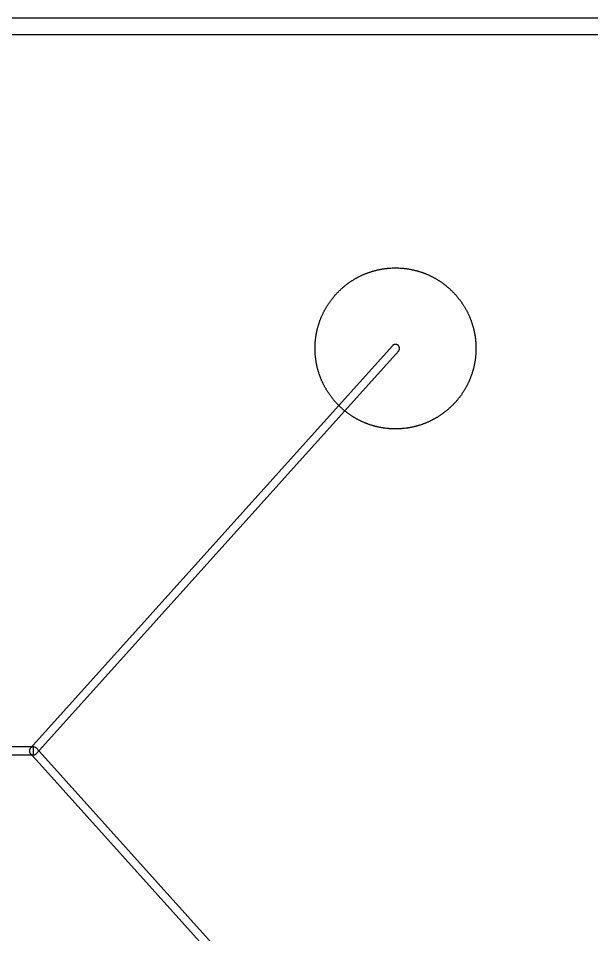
# Model space of a CAD drawing. Extents: x -44500 to 44500, y -47000 to 47000.
# Drawn here: x 5313 to 12438, y -37282 to -25900 of the extents above; entities that cross this region are included whole.
import ezdxf

# ---------------------------------------------------------------- set-up
doc = ezdxf.new("R2010")
doc.units = 0
doc.layers.add('Metal1', color=160, linetype='CONTINUOUS')
doc.layers.add('Poly', color=20, linetype='CONTINUOUS')

msp = doc.modelspace()

# ---------------------------------------------------------------- linework, layer by layer
at = {"layer": 'Metal1'}
for points in [[(13064.99, -25900), (-3041.42, -25900)], [(-2958.58, -26100), (12935.01, -26100)]]:
    msp.add_lwpolyline(points, dxfattribs=at)
at = {"layer": 'Poly'}
for points in [[(10999.9, -30014.1), (10999.6, -30028.2), (10999.1, -30042.3), (10998.4, -30056.35), (10997.95, -30063.4), (10997.5, -30070.4), (10997, -30077.4), (10996.4, -30084.45), (10995.8, -30091.45), (10995.1, -30098.5), (10994.4, -30105.5), (10993.65, -30112.5), (10991.95, -30126.5), (10991.05, -30133.45), (10990.05, -30140.45), (10989.05, -30147.4), (10988, -30154.35), (10986.9, -30161.3), (10985.7, -30168.3), (10984.5, -30175.2), (10983.25, -30182.15), (10981.95, -30189.05), (10980.6, -30196), (10979.2, -30202.85), (10977.75, -30209.75), (10976.25, -30216.6), (10974.7, -30223.5), (10973.1, -30230.35), (10971.45, -30237.2), (10969.75, -30244.05), (10968, -30250.9), (10966.2, -30257.7), (10964.35, -30264.5), (10962.5, -30271.25), (10960.55, -30278.05), (10958.55, -30284.85), (10956.55, -30291.55), (10954.45, -30298.3), (10952.35, -30305), (10947.95, -30318.4), (10945.65, -30325.1), (10943.35, -30331.75), (10941, -30338.35), (10938.6, -30345), (10936.15, -30351.6), (10933.65, -30358.15), (10931.1, -30364.75), (10928.5, -30371.3), (10925.9, -30377.75), (10923.2, -30384.3), (10920.45, -30390.85), (10917.7, -30397.25), (10914.85, -30403.75), (10912, -30410.15), (10909.1, -30416.55), (10906.15, -30422.95), (10903.15, -30429.3), (10900.1, -30435.65), (10897, -30442), (10893.85, -30448.35), (10890.65, -30454.65), (10887.45, -30460.9), (10884.2, -30467.1), (10880.9, -30473.3), (10877.5, -30479.55), (10874.15, -30485.65), (10870.7, -30491.8), (10867.2, -30497.95), (10863.65, -30504.05), (10860.1, -30510.1), (10856.45, -30516.2), (10852.85, -30522.15), (10849.15, -30528.15), (10845.35, -30534.2), (10841.6, -30540.1), (10837.75, -30546.05), (10833.9, -30551.9), (10830, -30557.75), (10826.05, -30563.55), (10822.05, -30569.4), (10818, -30575.2), (10813.95, -30580.9), (10809.85, -30586.6), (10805.7, -30592.3), (10801.5, -30597.95), (10797.25, -30603.6), (10793, -30609.2), (10788.7, -30614.75), (10784.35, -30620.3), (10779.95, -30625.8), (10775.5, -30631.3), (10771.05, -30636.75), (10766.55, -30642.15), (10762, -30647.55), (10757.4, -30652.95), (10752.8, -30658.2), (10748.15, -30663.5), (10743.45, -30668.75), (10738.7, -30674), (10733.95, -30679.2), (10729.2, -30684.3), (10724.3, -30689.45), (10719.45, -30694.5), (10714.55, -30699.55), (10709.6, -30704.6), (10704.6, -30709.6), (10699.55, -30714.55), (10694.5, -30719.45), (10689.45, -30724.3), (10684.3, -30729.2), (10679.2, -30733.95), (10674, -30738.7), (10668.75, -30743.45), (10663.5, -30748.15), (10658.2, -30752.8), (10652.95, -30757.4), (10647.55, -30762), (10642.15, -30766.55), (10636.75, -30771.05), (10631.3, -30775.5), (10625.8, -30779.95), (10620.3, -30784.35), (10614.75, -30788.7), (10609.2, -30793), (10603.6, -30797.25), (10597.95, -30801.5), (10592.3, -30805.7), (10586.6, -30809.85), (10580.9, -30813.95), (10575.2, -30818), (10569.4, -30822.05), (10563.55, -30826.05), (10557.75, -30830), (10551.9, -30833.9), (10546.05, -30837.75), (10540.1, -30841.6), (10534.2, -30845.35), (10528.15, -30849.15), (10522.15, -30852.85), (10516.2, -30856.45), (10510.1, -30860.1), (10504.05, -30863.65), (10497.95, -30867.2), (10491.8, -30870.7), (10485.65, -30874.15), (10479.55, -30877.5), (10473.3, -30880.9), (10467.1, -30884.2), (10460.9, -30887.45), (10454.65, -30890.65), (10448.35, -30893.85), (10442, -30897), (10435.65, -30900.1), (10429.3, -30903.15), (10422.95, -30906.15), (10416.55, -30909.1), (10410.15, -30912), (10403.75, -30914.85), (10397.25, -30917.7), (10390.85, -30920.45), (10384.3, -30923.2), (10377.75, -30925.9), (10371.3, -30928.5), (10364.75, -30931.1), (10358.15, -30933.65), (10351.6, -30936.15), (10345, -30938.6), (10338.35, -30941), (10331.75, -30943.35), (10325.1, -30945.65), (10318.4, -30947.95), (10305, -30952.35), (10298.3, -30954.45), (10291.55, -30956.55), (10284.85, -30958.55), (10278.05, -30960.55), (10271.25, -30962.5), (10264.5, -30964.35), (10257.7, -30966.2), (10250.9, -30968), (10244.05, -30969.75), (10237.2, -30971.45), (10230.35, -30973.1), (10223.5, -30974.7), (10216.6, -30976.25), (10209.75, -30977.75), (10202.85, -30979.2), (10196, -30980.6), (10189.05, -30981.95), (10182.15, -30983.25), (10175.2, -30984.5), (10168.3, -30985.7), (10161.3, -30986.9), (10154.35, -30988), (10147.4, -30989.05), (10140.45, -30990.05), (10133.45, -30991.05), (10126.5, -30991.95), (10112.5, -30993.65), (10105.5, -30994.4), (10098.5, -30995.1), (10091.45, -30995.8), (10084.45, -30996.4), (10077.4, -30997), (10070.4, -30997.5), (10063.4, -30997.95), (10056.35, -30998.4), (10042.3, -30999.1), (10028.2, -30999.6), (10014.1, -30999.9), (10000, -31000), (9985.9, -30999.9), (9971.8, -30999.6), (9957.7, -30999.1), (9943.65, -30998.4), (9936.6, -30997.95), (9929.6, -30997.5), (9922.6, -30997), (9915.55, -30996.4), (9908.55, -30995.8), (9901.5, -30995.1), (9894.5, -30994.4), (9887.5, -30993.65), (9873.5, -30991.95), (9866.55, -30991.05), (9859.55, -30990.05), (9852.6, -30989.05), (9845.65, -30988), (9838.7, -30986.9), (9831.7, -30985.7), (9824.8, -30984.5), (9817.85, -30983.25), (9810.95, -30981.95), (9804, -30980.6), (9797.15, -30979.2), (9790.25, -30977.75), (9783.4, -30976.25), (9776.5, -30974.7), (9769.65, -30973.1), (9762.8, -30971.45), (9755.95, -30969.75), (9749.1, -30968), (9742.3, -30966.2), (9735.5, -30964.35), (9728.75, -30962.5), (9721.95, -30960.55), (9715.15, -30958.55), (9708.45, -30956.55), (9701.7, -30954.45), (9695, -30952.35), (9681.6, -30947.95), (9674.9, -30945.65), (9668.25, -30943.35), (9661.65, -30941), (9655, -30938.6), (9648.4, -30936.15), (9641.85, -30933.65), (9635.25, -30931.1), (9628.7, -30928.5), (9622.25, -30925.9), (9615.7, -30923.2), (9609.15, -30920.45), (9602.75, -30917.7), (9596.25, -30914.85), (9589.85, -30912), (9583.45, -30909.1), (9577.05, -30906.15), (9570.7, -30903.15), (9564.35, -30900.1), (9558, -30897), (9551.65, -30893.85), (9545.35, -30890.65), (9539.1, -30887.45), (9532.9, -30884.2), (9526.7, -30880.9), (9520.45, -30877.5), (9514.35, -30874.15), (9508.2, -30870.7), (9502.05, -30867.2), (9495.95, -30863.65), (9489.9, -30860.1), (9483.8, -30856.45), (9477.85, -30852.85), (9471.85, -30849.15), (9465.8, -30845.35), (9459.9, -30841.6), (9453.95, -30837.75), (9448.1, -30833.9), (9442.25, -30830), (9436.45, -30826.05), (9430.6, -30822.05), (9424.8, -30818), (9419.1, -30813.95), (9413.4, -30809.85), (9407.7, -30805.7), (9402.05, -30801.5), (9396.4, -30797.25), (9390.8, -30793), (9385.25, -30788.7), (9379.7, -30784.35), (9374.2, -30779.95), (9368.7, -30775.5), (9363.25, -30771.05), (9357.85, -30766.55), (9352.45, -30762), (9347.05, -30757.4), (9341.8, -30752.8), (9336.5, -30748.15), (9331.25, -30743.45), (9326, -30738.7), (9320.8, -30733.95), (9315.7, -30729.2), (9310.55, -30724.3), (9305.5, -30719.45), (9300.45, -30714.55), (9295.4, -30709.6), (9290.4, -30704.6), (9285.45, -30699.55), (9280.55, -30694.5), (9275.7, -30689.45), (9270.8, -30684.3), (9266.05, -30679.2), (9261.3, -30674), (9256.55, -30668.75), (9251.85, -30663.5), (9247.2, -30658.2), (9242.6, -30652.95), (9238, -30647.55), (9233.45, -30642.15), (9228.95, -30636.75), (9224.5, -30631.3), (9220.05, -30625.8), (9215.65, -30620.3), (9211.3, -30614.75), (9207, -30609.2), (9202.75, -30603.6), (9198.5, -30597.95), (9194.3, -30592.3), (9190.15, -30586.6), (9186.05, -30580.9), (9182, -30575.2), (9177.95, -30569.4), (9173.95, -30563.55), (9170, -30557.75), (9166.1, -30551.9), (9162.25, -30546.05), (9158.4, -30540.1), (9154.65, -30534.2), (9150.85, -30528.15), (9147.15, -30522.15), (9143.55, -30516.2), (9139.9, -30510.1), (9136.35, -30504.05), (9132.8, -30497.95), (9129.3, -30491.8), (9125.85, -30485.65), (9122.5, -30479.55), (9119.1, -30473.3), (9115.8, -30467.1), (9112.55, -30460.9), (9109.35, -30454.65), (9106.15, -30448.35), (9103, -30442), (9099.9, -30435.65), (9096.85, -30429.3), (9093.85, -30422.95), (9090.9, -30416.55), (9088, -30410.15), (9085.15, -30403.75), (9082.3, -30397.25), (9079.55, -30390.85), (9076.8, -30384.3), (9074.1, -30377.75), (9071.5, -30371.3), (9068.9, -30364.75), (9066.35, -30358.15), (9063.85, -30351.6), (9061.4, -30345), (9059, -30338.35), (9056.65, -30331.75), (9054.35, -30325.1), (9052.05, -30318.4), (9047.65, -30305), (9045.55, -30298.3), (9043.45, -30291.55), (9041.45, -30284.85), (9039.45, -30278.05), (9037.5, -30271.25), (9035.65, -30264.5), (9033.8, -30257.7), (9032, -30250.9), (9030.25, -30244.05), (9028.55, -30237.2), (9026.9, -30230.35), (9025.3, -30223.5), (9023.75, -30216.6), (9022.25, -30209.75), (9020.8, -30202.85), (9019.4, -30196), (9018.05, -30189.05), (9016.75, -30182.15), (9015.5, -30175.2), (9014.3, -30168.3), (9013.1, -30161.3), (9012, -30154.35), (9010.95, -30147.4), (9009.95, -30140.45), (9008.95, -30133.45), (9008.05, -30126.5), (9006.35, -30112.5), (9005.6, -30105.5), (9004.9, -30098.5), (9004.2, -30091.45), (9003.6, -30084.45), (9003, -30077.4), (9002.5, -30070.4), (9002.05, -30063.4), (9001.6, -30056.35), (9000.9, -30042.3), (9000.4, -30028.2), (9000.1, -30014.1), (9000, -30000), (9000.1, -29985.9), (9000.4, -29971.8), (9000.9, -29957.7), (9001.6, -29943.65), (9002.05, -29936.6), (9002.5, -29929.6), (9003, -29922.6), (9003.6, -29915.55), (9004.2, -29908.55), (9004.9, -29901.5), (9005.6, -29894.5), (9006.35, -29887.5), (9008.05, -29873.5), (9008.95, -29866.55), (9009.95, -29859.55), (9010.95, -29852.6), (9012, -29845.65), (9013.1, -29838.7), (9014.3, -29831.7), (9015.5, -29824.8), (9016.75, -29817.85), (9018.05, -29810.95), (9019.4, -29804), (9020.8, -29797.15), (9022.25, -29790.25), (9023.75, -29783.4), (9025.3, -29776.5), (9026.9, -29769.65), (9028.55, -29762.8), (9030.25, -29755.95), (9032, -29749.1), (9033.8, -29742.3), (9035.65, -29735.5), (9037.5, -29728.75), (9039.45, -29721.95), (9041.45, -29715.15), (9043.45, -29708.45), (9045.55, -29701.7), (9047.65, -29695), (9052.05, -29681.6), (9054.35, -29674.9), (9056.65, -29668.25), (9059, -29661.65), (9061.4, -29655), (9063.85, -29648.4), (9066.35, -29641.85), (9068.9, -29635.25), (9071.5, -29628.7), (9074.1, -29622.25), (9076.8, -29615.7), (9079.55, -29609.15), (9082.3, -29602.75), (9085.15, -29596.25), (9088, -29589.85), (9090.9, -29583.45), (9093.85, -29577.05), (9096.85, -29570.7), (9099.9, -29564.35), (9103, -29558), (9106.15, -29551.65), (9109.35, -29545.35), (9112.55, -29539.1), (9115.8, -29532.9), (9119.1, -29526.7), (9122.5, -29520.45), (9125.85, -29514.35), (9129.3, -29508.2), (9132.8, -29502.05), (9136.35, -29495.95), (9139.9, -29489.9), (9143.55, -29483.8), (9147.15, -29477.85), (9150.85, -29471.85), (9154.65, -29465.8), (9158.4, -29459.9), (9162.25, -29453.95), (9166.1, -29448.1), (9170, -29442.25), (9173.95, -29436.45), (9177.95, -29430.6), (9182, -29424.8), (9186.05, -29419.1), (9190.15, -29413.4), (9194.3, -29407.7), (9198.5, -29402.05), (9202.75, -29396.4), (9207, -29390.8), (9211.3, -29385.25), (9215.65, -29379.7), (9220.05, -29374.2), (9224.5, -29368.7), (9228.95, -29363.25), (9233.45, -29357.85), (9238, -29352.45), (9242.6, -29347.05), (9247.2, -29341.8), (9251.85, -29336.5), (9256.55, -29331.25), (9261.3, -29326), (9266.05, -29320.8), (9270.8, -29315.7), (9275.7, -29310.55), (9280.55, -29305.5), (9285.45, -29300.45), (9290.4, -29295.4), (9295.4, -29290.4), (9300.45, -29285.45), (9305.5, -29280.55), (9310.55, -29275.7), (9315.7, -29270.8), (9320.8, -29266.05), (9326, -29261.3), (9331.25, -29256.55), (9336.5, -29251.85), (9341.8, -29247.2), (9347.05, -29242.6), (9352.45, -29238), (9357.85, -29233.45), (9363.25, -29228.95), (9368.7, -29224.5), (9374.2, -29220.05), (9379.7, -29215.65), (9385.25, -29211.3), (9390.8, -29207), (9396.4, -29202.75), (9402.05, -29198.5), (9407.7, -29194.3), (9413.4, -29190.15), (9419.1, -29186.05), (9424.8, -29182), (9430.6, -29177.95), (9436.45, -29173.95), (9442.25, -29170), (9448.1, -29166.1), (9453.95, -29162.25), (9459.9, -29158.4), (9465.8, -29154.65), (9471.85, -29150.85), (9477.85, -29147.15), (9483.8, -29143.55), (9489.9, -29139.9), (9495.95, -29136.35), (9502.05, -29132.8), (9508.2, -29129.3), (9514.35, -29125.85), (9520.45, -29122.5), (9526.7, -29119.1), (9532.9, -29115.8), (9539.1, -29112.55), (9545.35, -29109.35), (9551.65, -29106.15), (9558, -29103), (9564.35, -29099.9), (9570.7, -29096.85), (9577.05, -29093.85), (9583.45, -29090.9), (9589.85, -29088), (9596.25, -29085.15), (9602.75, -29082.3), (9609.15, -29079.55), (9615.7, -29076.8), (9622.25, -29074.1), (9628.7, -29071.5), (9635.25, -29068.9), (9641.85, -29066.35), (9648.4, -29063.85), (9655, -29061.4), (9661.65, -29059), (9668.25, -29056.65), (9674.9, -29054.35), (9681.6, -29052.05), (9695, -29047.65), (9701.7, -29045.55), (9708.45, -29043.45), (9715.15, -29041.45), (9721.95, -29039.45), (9728.75, -29037.5), (9735.5, -29035.65), (9742.3, -29033.8), (9749.1, -29032), (9755.95, -29030.25), (9762.8, -29028.55), (9769.65, -29026.9), (9776.5, -29025.3), (9783.4, -29023.75), (9790.25, -29022.25), (9797.15, -29020.8), (9804, -29019.4), (9810.95, -29018.05), (9817.85, -29016.75), (9824.8, -29015.5), (9831.7, -29014.3), (9838.7, -29013.1), (9845.65, -29012), (9852.6, -29010.95), (9859.55, -29009.95), (9866.55, -29008.95), (9873.5, -29008.05), (9887.5, -29006.35), (9894.5, -29005.6), (9901.5, -29004.9), (9908.55, -29004.2), (9915.55, -29003.6), (9922.6, -29003), (9929.6, -29002.5), (9936.6, -29002.05), (9943.65, -29001.6), (9957.7, -29000.9), (9971.8, -29000.4), (9985.9, -29000.1), (10000, -29000), (10014.1, -29000.1), (10028.2, -29000.4), (10042.3, -29000.9), (10056.35, -29001.6), (10063.4, -29002.05), (10070.4, -29002.5), (10077.4, -29003), (10084.45, -29003.6), (10091.45, -29004.2), (10098.5, -29004.9), (10105.5, -29005.6), (10112.5, -29006.35), (10126.5, -29008.05), (10133.45, -29008.95), (10140.45, -29009.95), (10147.4, -29010.95), (10154.35, -29012), (10161.3, -29013.1), (10168.3, -29014.3), (10175.2, -29015.5), (10182.15, -29016.75), (10189.05, -29018.05), (10196, -29019.4), (10202.85, -29020.8), (10209.75, -29022.25), (10216.6, -29023.75), (10223.5, -29025.3), (10230.35, -29026.9), (10237.2, -29028.55), (10244.05, -29030.25), (10250.9, -29032), (10257.7, -29033.8), (10264.5, -29035.65), (10271.25, -29037.5), (10278.05, -29039.45), (10284.85, -29041.45), (10291.55, -29043.45), (10298.3, -29045.55), (10305, -29047.65), (10318.4, -29052.05), (10325.1, -29054.35), (10331.75, -29056.65), (10338.35, -29059), (10345, -29061.4), (10351.6, -29063.85), (10358.15, -29066.35), (10364.75, -29068.9), (10371.3, -29071.5), (10377.75, -29074.1), (10384.3, -29076.8), (10390.85, -29079.55), (10397.25, -29082.3), (10403.75, -29085.15), (10410.15, -29088), (10416.55, -29090.9), (10422.95, -29093.85), (10429.3, -29096.85), (10435.65, -29099.9), (10442, -29103), (10448.35, -29106.15), (10454.65, -29109.35), (10460.9, -29112.55), (10467.1, -29115.8), (10473.3, -29119.1), (10479.55, -29122.5), (10485.65, -29125.85), (10491.8, -29129.3), (10497.95, -29132.8), (10504.05, -29136.35), (10510.1, -29139.9), (10516.2, -29143.55), (10522.15, -29147.15), (10528.15, -29150.85), (10534.2, -29154.65), (10540.1, -29158.4), (10546.05, -29162.25), (10551.9, -29166.1), (10557.75, -29170), (10563.55, -29173.95), (10569.4, -29177.95), (10575.2, -29182), (10580.9, -29186.05), (10586.6, -29190.15), (10592.3, -29194.3), (10597.95, -29198.5), (10603.6, -29202.75), (10609.2, -29207), (10614.75, -29211.3), (10620.3, -29215.65), (10625.8, -29220.05), (10631.3, -29224.5), (10636.75, -29228.95), (10642.15, -29233.45), (10647.55, -29238), (10652.95, -29242.6), (10658.2, -29247.2), (10663.5, -29251.85), (10668.75, -29256.55), (10674, -29261.3), (10679.2, -29266.05), (10684.3, -29270.8), (10689.45, -29275.7), (10694.5, -29280.55), (10699.55, -29285.45), (10704.6, -29290.4), (10709.6, -29295.4), (10714.55, -29300.45), (10719.45, -29305.5), (10724.3, -29310.55), (10729.2, -29315.7), (10733.95, -29320.8), (10738.7, -29326), (10743.45, -29331.25), (10748.15, -29336.5), (10752.8, -29341.8), (10757.4, -29347.05), (10762, -29352.45), (10766.55, -29357.85), (10771.05, -29363.25), (10775.5, -29368.7), (10779.95, -29374.2), (10784.35, -29379.7), (10788.7, -29385.25), (10793, -29390.8), (10797.25, -29396.4), (10801.5, -29402.05), (10805.7, -29407.7), (10809.85, -29413.4), (10813.95, -29419.1), (10818, -29424.8), (10822.05, -29430.6), (10826.05, -29436.45), (10830, -29442.25), (10833.9, -29448.1), (10837.75, -29453.95), (10841.6, -29459.9), (10845.35, -29465.8), (10849.15, -29471.85), (10852.85, -29477.85), (10856.45, -29483.8), (10860.1, -29489.9), (10863.65, -29495.95), (10867.2, -29502.05), (10870.7, -29508.2), (10874.15, -29514.35), (10877.5, -29520.45), (10880.9, -29526.7), (10884.2, -29532.9), (10887.45, -29539.1), (10890.65, -29545.35), (10893.85, -29551.65), (10897, -29558), (10900.1, -29564.35), (10903.15, -29570.7), (10906.15, -29577.05), (10909.1, -29583.45), (10912, -29589.85), (10914.85, -29596.25), (10917.7, -29602.75), (10920.45, -29609.15), (10923.2, -29615.7), (10925.9, -29622.25), (10928.5, -29628.7), (10931.1, -29635.25), (10933.65, -29641.85), (10936.15, -29648.4), (10938.6, -29655), (10941, -29661.65), (10943.35, -29668.25), (10945.65, -29674.9), (10947.95, -29681.6), (10952.35, -29695), (10954.45, -29701.7), (10956.55, -29708.45), (10958.55, -29715.15), (10960.55, -29721.95), (10962.5, -29728.75), (10964.35, -29735.5), (10966.2, -29742.3), (10968, -29749.1), (10969.75, -29755.95), (10971.45, -29762.8), (10973.1, -29769.65), (10974.7, -29776.5), (10976.25, -29783.4), (10977.75, -29790.25), (10979.2, -29797.15), (10980.6, -29804), (10981.95, -29810.95), (10983.25, -29817.85), (10984.5, -29824.8), (10985.7, -29831.7), (10986.9, -29838.7), (10988, -29845.65), (10989.05, -29852.6), (10990.05, -29859.55), (10991.05, -29866.55), (10991.95, -29873.5), (10993.65, -29887.5), (10994.4, -29894.5), (10995.1, -29901.5), (10995.8, -29908.55), (10996.4, -29915.55), (10997, -29922.6), (10997.5, -29929.6), (10997.95, -29936.6), (10998.4, -29943.65), (10999.1, -29957.7), (10999.6, -29971.8), (10999.9, -29985.9), (11000, -30000)], [(5450, -35000), (5450.1, -35003.15), (5450.25, -35004.75), (5450.4, -35006.3), (5450.9, -35009.4), (5451.25, -35010.95), (5451.6, -35012.45), (5452, -35013.95), (5452.45, -35015.45), (5452.95, -35016.9), (5453.55, -35018.45), (5454.15, -35019.9), (5454.75, -35021.25), (5455.45, -35022.7), (5456.2, -35024.1), (5457, -35025.5), (5457.8, -35026.8), (5458.65, -35028.1), (5459.55, -35029.35), (5460.5, -35030.65), (5461.5, -35031.9), (5462.5, -35033.05), (5463.55, -35034.2), (5464.65, -35035.35), (5465.8, -35036.45), (5466.95, -35037.5), (5468.1, -35038.5), (5469.35, -35039.5), (5470.65, -35040.45), (5471.9, -35041.35), (5473.2, -35042.2), (5474.5, -35043), (5475.9, -35043.8), (5477.3, -35044.55), (5478.75, -35045.25), (5480.1, -35045.85), (5481.55, -35046.45), (5483.1, -35047.05), (5484.55, -35047.55), (5486.05, -35048), (5487.55, -35048.4), (5489.05, -35048.75), (5490.6, -35049.1), (5493.7, -35049.6), (5495.25, -35049.75), (5496.85, -35049.9), (5500, -35050), (5503.15, -35049.9), (5504.75, -35049.75), (5506.3, -35049.6), (5509.4, -35049.1), (5510.95, -35048.75), (5512.45, -35048.4), (5513.95, -35048), (5515.45, -35047.55), (5516.9, -35047.05), (5518.45, -35046.45), (5519.9, -35045.85), (5521.25, -35045.25), (5522.7, -35044.55), (5524.1, -35043.8), (5525.5, -35043), (5526.8, -35042.2), (5528.1, -35041.35), (5529.35, -35040.45), (5530.65, -35039.5), (5531.9, -35038.5), (5533.05, -35037.5), (5534.2, -35036.45), (5535.35, -35035.35), (5536.45, -35034.2), (5537.15, -35033.43), (5537.16, -35033.45), (10037.17, -30033.45), (10037.15, -30033.43), (10037.5, -30033.05), (10038.5, -30031.9), (10039.5, -30030.65), (10040.45, -30029.35), (10041.35, -30028.1), (10042.2, -30026.8), (10043, -30025.5), (10043.8, -30024.1), (10044.55, -30022.7), (10045.25, -30021.25), (10045.85, -30019.9), (10046.45, -30018.45), (10047.05, -30016.9), (10047.55, -30015.45), (10048, -30013.95), (10048.4, -30012.45), (10048.75, -30010.95), (10049.1, -30009.4), (10049.6, -30006.3), (10049.75, -30004.75), (10049.9, -30003.15), (10050, -30000), (10049.9, -29996.85), (10049.75, -29995.25), (10049.6, -29993.7), (10049.1, -29990.6), (10048.75, -29989.05), (10048.4, -29987.55), (10048, -29986.05), (10047.55, -29984.55), (10047.05, -29983.1), (10046.45, -29981.55), (10045.85, -29980.1), (10045.25, -29978.75), (10044.55, -29977.3), (10043.8, -29975.9), (10043, -29974.5), (10042.2, -29973.2), (10041.35, -29971.9), (10040.45, -29970.65), (10039.5, -29969.35), (10038.5, -29968.1), (10037.5, -29966.95), (10036.45, -29965.8), (10035.35, -29964.65), (10034.2, -29963.55), (10033.05, -29962.5), (10031.9, -29961.5), (10030.65, -29960.5), (10029.35, -29959.55), (10028.1, -29958.65), (10026.8, -29957.8), (10025.5, -29957), (10024.1, -29956.2), (10022.7, -29955.45), (10021.25, -29954.75), (10019.9, -29954.15), (10018.45, -29953.55), (10016.9, -29952.95), (10015.45, -29952.45), (10013.95, -29952), (10012.45, -29951.6), (10010.95, -29951.25), (10009.4, -29950.9), (10006.3, -29950.4), (10004.75, -29950.25), (10003.15, -29950.1), (10000, -29950), (9996.85, -29950.1), (9995.25, -29950.25), (9993.7, -29950.4), (9990.6, -29950.9), (9989.05, -29951.25), (9987.55, -29951.6), (9986.05, -29952), (9984.55, -29952.45), (9983.1, -29952.95), (9981.55, -29953.55), (9980.1, -29954.15), (9978.75, -29954.75), (9977.3, -29955.45), (9975.9, -29956.2), (9974.5, -29957), (9973.2, -29957.8), (9971.9, -29958.65), (9970.65, -29959.55), (9969.35, -29960.5), (9968.1, -29961.5), (9966.95, -29962.5), (9965.8, -29963.55), (9964.65, -29964.65), (9963.55, -29965.8), (9962.85, -29966.57), (9962.83, -29966.55), (5462.84, -34966.55), (5462.85, -34966.57), (5462.5, -34966.95), (5461.5, -34968.1), (5460.5, -34969.35), (5459.55, -34970.65), (5458.65, -34971.9), (5457.8, -34973.2), (5457, -34974.5), (5456.2, -34975.9), (5455.45, -34977.3), (5454.75, -34978.75), (5454.15, -34980.1), (5453.55, -34981.55), (5452.95, -34983.1), (5452.45, -34984.55), (5452, -34986.05), (5451.6, -34987.55), (5451.25, -34989.05), (5450.9, -34990.6), (5450.4, -34993.7), (5450.25, -34995.25), (5450.1, -34996.85)], [(5500, -34950), (4500, -34950), (4500, -35050), (5500, -35050)]]:
    msp.add_lwpolyline(points, close=True, dxfattribs=at)
msp.add_lwpolyline([(10037.17, -39966.55), (5537.16, -34966.55), (5537.15, -34966.57), (5536.45, -34965.8), (5535.35, -34964.65), (5534.2, -34963.55), (5533.05, -34962.5), (5531.9, -34961.5), (5530.65, -34960.5), (5529.35, -34959.55), (5528.1, -34958.65), (5526.8, -34957.8), (5525.5, -34957), (5524.1, -34956.2), (5522.7, -34955.45), (5521.25, -34954.75), (5519.9, -34954.15), (5518.45, -34953.55), (5516.9, -34952.95), (5515.45, -34952.45), (5513.95, -34952), (5512.45, -34951.6), (5510.95, -34951.25), (5509.4, -34950.9), (5506.3, -34950.4), (5504.75, -34950.25), (5503.15, -34950.1), (5500, -34950), (5496.85, -34950.1), (5495.25, -34950.25), (5493.7, -34950.4), (5490.6, -34950.9), (5489.05, -34951.25), (5487.55, -34951.6), (5486.05, -34952), (5484.55, -34952.45), (5483.1, -34952.95), (5481.55, -34953.55), (5480.1, -34954.15), (5478.75, -34954.75), (5477.3, -34955.45), (5475.9, -34956.2), (5474.5, -34957), (5473.2, -34957.8), (5471.9, -34958.65), (5470.65, -34959.55), (5469.35, -34960.5), (5468.1, -34961.5), (5466.95, -34962.5), (5465.8, -34963.55), (5464.65, -34964.65), (5463.55, -34965.8), (5462.5, -34966.95), (5461.5, -34968.1), (5460.5, -34969.35), (5459.55, -34970.65), (5458.65, -34971.9), (5457.8, -34973.2), (5457, -34974.5), (5456.2, -34975.9), (5455.45, -34977.3), (5454.75, -34978.75), (5454.15, -34980.1), (5453.55, -34981.55), (5452.95, -34983.1), (5452.45, -34984.55), (5452, -34986.05), (5451.6, -34987.55), (5451.25, -34989.05), (5450.9, -34990.6), (5450.4, -34993.7), (5450.25, -34995.25), (5450.1, -34996.85), (5450, -35000), (5450.1, -35003.15), (5450.25, -35004.75), (5450.4, -35006.3), (5450.9, -35009.4), (5451.25, -35010.95), (5451.6, -35012.45), (5452, -35013.95), (5452.45, -35015.45), (5452.95, -35016.9), (5453.55, -35018.45), (5454.15, -35019.9), (5454.75, -35021.25), (5455.45, -35022.7), (5456.2, -35024.1), (5457, -35025.5), (5457.8, -35026.8), (5458.65, -35028.1), (5459.55, -35029.35), (5460.5, -35030.65), (5461.5, -35031.9), (5462.5, -35033.05), (5462.85, -35033.43), (5462.84, -35033.45), (9962.83, -40033.45)], dxfattribs=at)

doc.saveas('drawing.dxf')
